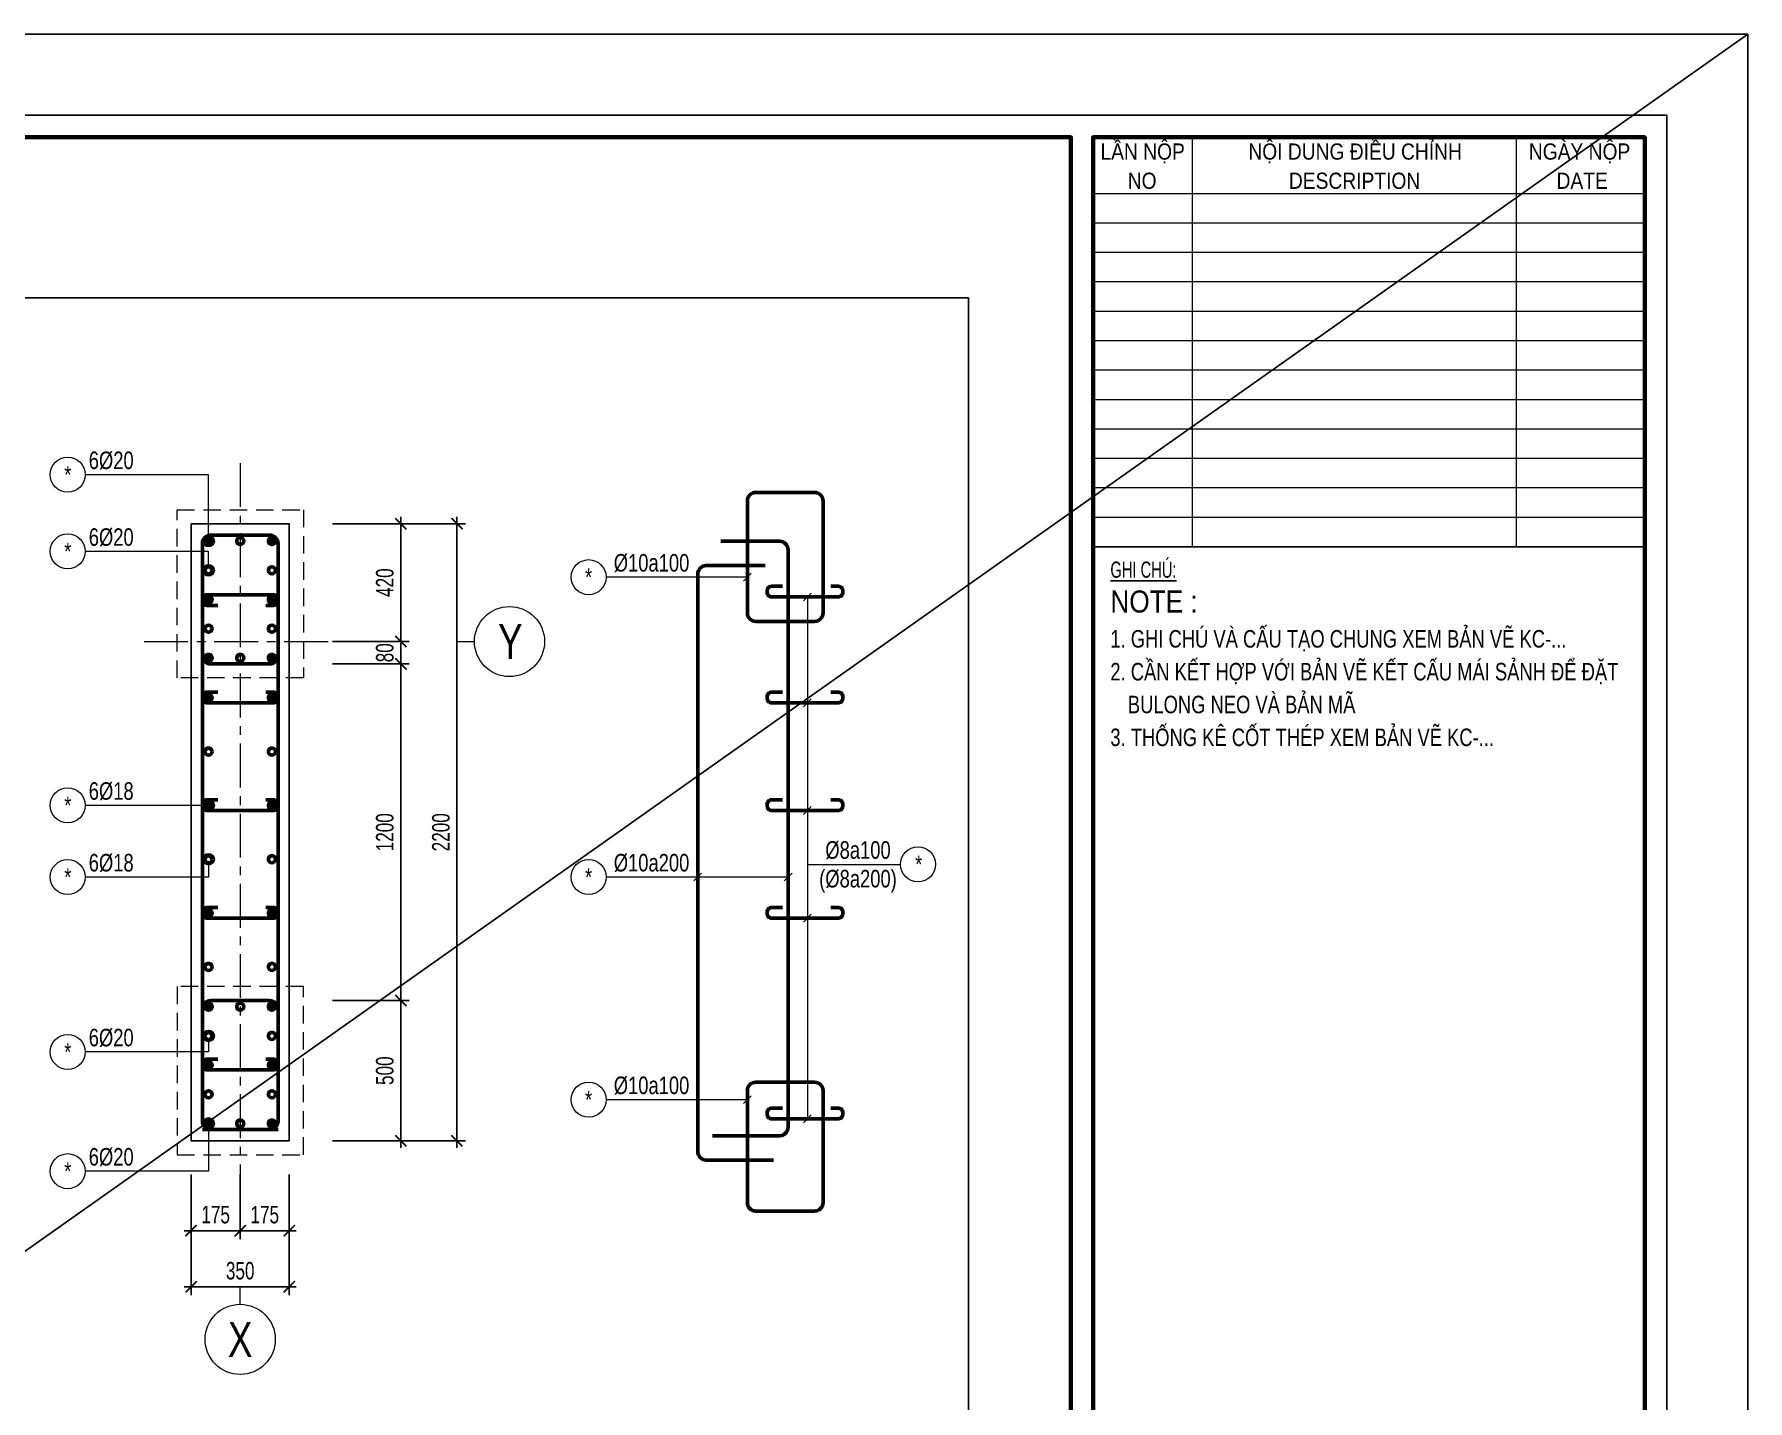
# Model space of a CAD drawing. Header units: millimetres. Extents: x -17374 to 181693, y -29783 to 15580.
# Drawn here: x 38932 to 45041, y 10708 to 15580 of the extents above; entities that cross this region are included whole.
import ezdxf
from ezdxf.enums import TextEntityAlignment as Align

# ---------------------------------------------------------------- set-up
doc = ezdxf.new("R2010")
doc.units = ezdxf.units.MM
doc.header["$LTSCALE"] = 250
doc.header["$MEASUREMENT"] = 0
for name, pattern in [('CENTER', [2, 1.25, -0.25, 0.25, -0.25]), ('CENTER2', [1.125, 0.75, -0.125, 0.125, -0.125]), ('HIDDEN', [0.375, 0.25, -0.125])]:
    doc.linetypes.add(name, pattern=pattern)
doc.layers.add('CDC -TEXT KHUNG', color=7, linetype='Continuous')
doc.layers.add('CDC-KHUNGTEN', color=7, linetype='Continuous')
for name, color, linetype, lineweight in [('CDC.01.AXIS', 160, 'CENTER2', 13), ('CDC.02.DIM', 1, 'Continuous', 18), ('CDC.03.BORDER', 3, 'Continuous', 25), ('CDC.04.HIDDEN', 8, 'HIDDEN', 15), ('CDC.05.STEEL', 4, 'Continuous', 50), ('CDC.06.TEXT', 2, 'Continuous', 18), ('CDC.11.NOTE', 8, 'Continuous', 18), ('CDC.14.STEELNUM', 9, 'Continuous', 18), ('STEEL_NODE', 6, 'Continuous', 50)]:
    doc.layers.add(name, color=color, linetype=linetype, lineweight=lineweight)
doc.layers.add('KCS_Plotter', color=11, linetype='Continuous', plot=False)
doc.styles.add('ARIAL', font='arial.ttf', dxfattribs={"width": 0.65})
doc.styles.add('Arial_4', font='arial.ttf', dxfattribs={"width": 0.75, "height": 3})
doc.styles.add('KC_SMTEXT', font='arial.ttf', dxfattribs={"width": 0.7})
doc.styles.add('KCS_BIGTEXT', font='arial.ttf', dxfattribs={"width": 0.75})
doc.styles.add('KCS_SMTEXT', font='arial.ttf', dxfattribs={"width": 0.7})
doc.styles.add('KT CDC', font='arial.ttf', dxfattribs={"width": 0.85})
doc.dimstyles.new('KCS_DIM25', dxfattribs={"dimscale": 25, "dimtxt": 2.5, "dimasz": 1.6, "dimexe": 1.2, "dimexo": 0, "dimgap": 1, "dimtad": 1, "dimdec": 0, "dimzin": 0, "dimdsep": 46, "dimtxsty": 'KCS_SMTEXT', "dimblk": 'ARCHTICK', "dimcen": 0, "dimdle": 1, "dimclrd": 1, "dimclre": 1, "dimclrt": 2, "dimadec": 0, "dimazin": 0, "dimtfac": 1, "dimtdec": 0, "dimtix": 1, "dimtmove": 2, "dimatfit": 3, "dimfxl": 1, "dimtolj": 1, "dimtzin": 0, "dimarcsym": 0})

# ---------------------------------------------------------------- blocks, each defined once
blk = doc.blocks.new('_ArchTick')
at = {"color": 0, "linetype": 'ByBlock', "const_width": 0.15}
blk.add_lwpolyline([(-0.5, -0.5), (0.5, 0.5)], dxfattribs=at)
blk = doc.blocks.new('*D467')
at = {"layer": 'CDC.02.DIM', "color": 1, "lineweight": -2, "transparency": 16777216}
for p, q in [((39490.8, 11514.7), (39490.8, 11284.7)), ((39665.8, 11514.7), (39665.8, 11284.7)), ((39465.8, 11314.7), (39690.8, 11314.7))]:
    blk.add_line(p, q, dxfattribs=at)
at = {"layer": 'Defpoints', "color": 0, "transparency": 16777216}
for p in [(39490.8, 11514.7), (39665.8, 11514.7), (39665.8, 11314.7)]:
    blk.add_point(p, dxfattribs=at)
at = {"layer": 'CDC.02.DIM', "color": 1, "lineweight": -2, "transparency": 16777216, "xscale": 40, "yscale": 40, "zscale": 40, "rotation": 180}
blk.add_blockref('_ArchTick', (39490.8, 11314.7), dxfattribs=at)
at = {"layer": 'CDC.02.DIM', "color": 1, "lineweight": -2, "transparency": 16777216, "xscale": 40, "yscale": 40, "zscale": 40}
blk.add_blockref('_ArchTick', (39665.8, 11314.7), dxfattribs=at)
at = {"layer": 'CDC.02.DIM', "color": 2, "transparency": 16777216, "insert": (39578.3, 11371.6), "char_height": 62.5, "attachment_point": 5, "style": 'KCS_SMTEXT'}
blk.add_mtext('\\A1;175', dxfattribs=at)
blk = doc.blocks.new('*D468')
at = {"layer": 'CDC.02.DIM', "color": 1, "lineweight": -2, "transparency": 16777216}
for p, q in [((39490.8, 11514.7), (39490.8, 11084.7)), ((39840.8, 11514.7), (39840.8, 11084.7)), ((39465.8, 11114.7), (39865.8, 11114.7))]:
    blk.add_line(p, q, dxfattribs=at)
at = {"layer": 'Defpoints', "color": 0, "transparency": 16777216}
for p in [(39490.8, 11514.7), (39840.8, 11514.7), (39840.8, 11114.7)]:
    blk.add_point(p, dxfattribs=at)
at = {"layer": 'CDC.02.DIM', "color": 1, "lineweight": -2, "transparency": 16777216, "xscale": 40, "yscale": 40, "zscale": 40, "rotation": 180}
blk.add_blockref('_ArchTick', (39490.8, 11114.7), dxfattribs=at)
at = {"layer": 'CDC.02.DIM', "color": 1, "lineweight": -2, "transparency": 16777216, "xscale": 40, "yscale": 40, "zscale": 40}
blk.add_blockref('_ArchTick', (39840.8, 11114.7), dxfattribs=at)
at = {"layer": 'CDC.02.DIM', "color": 2, "transparency": 16777216, "insert": (39665.8, 11171.6), "char_height": 62.5, "attachment_point": 5, "style": 'KCS_SMTEXT'}
blk.add_mtext('\\A1;350', dxfattribs=at)
blk = doc.blocks.new('*D469')
at = {"layer": 'CDC.02.DIM', "color": 1, "lineweight": -2, "transparency": 16777216}
for p, q in [((39665.8, 11514.7), (39665.8, 11284.7)), ((39840.8, 11514.7), (39840.8, 11284.7)), ((39640.8, 11314.7), (39865.8, 11314.7))]:
    blk.add_line(p, q, dxfattribs=at)
at = {"layer": 'Defpoints', "color": 0, "transparency": 16777216}
for p in [(39665.8, 11514.7), (39840.8, 11514.7), (39840.8, 11314.7)]:
    blk.add_point(p, dxfattribs=at)
at = {"layer": 'CDC.02.DIM', "color": 1, "lineweight": -2, "transparency": 16777216, "xscale": 40, "yscale": 40, "zscale": 40, "rotation": 180}
blk.add_blockref('_ArchTick', (39665.8, 11314.7), dxfattribs=at)
at = {"layer": 'CDC.02.DIM', "color": 1, "lineweight": -2, "transparency": 16777216, "xscale": 40, "yscale": 40, "zscale": 40}
blk.add_blockref('_ArchTick', (39840.8, 11314.7), dxfattribs=at)
at = {"layer": 'CDC.02.DIM', "color": 2, "transparency": 16777216, "insert": (39753.3, 11371.6), "char_height": 62.5, "attachment_point": 5, "style": 'KCS_SMTEXT'}
blk.add_mtext('\\A1;175', dxfattribs=at)
blk = doc.blocks.new('*D470')
at = {"layer": 'CDC.02.DIM', "color": 1, "lineweight": -2, "transparency": 16777216}
for p, q in [((40238.6, 11610.1), (40238.6, 12160.1)), ((39994.5, 12135.1), (40268.6, 12135.1)), ((39994.5, 11635.1), (40268.6, 11635.1))]:
    blk.add_line(p, q, dxfattribs=at)
at = {"layer": 'Defpoints', "color": 0, "transparency": 16777216}
for p in [(39994.5, 12135.1), (40238.6, 12135.1), (39994.5, 11635.1)]:
    blk.add_point(p, dxfattribs=at)
at = {"layer": 'CDC.02.DIM', "color": 1, "lineweight": -2, "transparency": 16777216, "xscale": 40, "yscale": 40, "zscale": 40}
for p, rotation in [((40238.6, 12135.1), 90), ((40238.6, 11635.1), 270)]:
    blk.add_blockref('_ArchTick', p, dxfattribs=dict(at, rotation=rotation))
at = {"layer": 'CDC.02.DIM', "color": 2, "transparency": 16777216, "insert": (40181.6, 11885.1), "char_height": 62.5, "attachment_point": 5, "rotation": 90, "style": 'KCS_SMTEXT'}
blk.add_mtext('\\A1;500', dxfattribs=at)
blk = doc.blocks.new('*D471')
at = {"layer": 'CDC.02.DIM', "color": 1, "lineweight": -2, "transparency": 16777216}
for p, q in [((39994.5, 13835.1), (40468.6, 13835.1)), ((40438.6, 13860.1), (40438.6, 11610.1)), ((39994.5, 11635.1), (40468.6, 11635.1))]:
    blk.add_line(p, q, dxfattribs=at)
at = {"layer": 'Defpoints', "color": 0, "transparency": 16777216}
for p in [(39994.5, 13835.1), (39994.5, 11635.1), (40438.6, 11635.1)]:
    blk.add_point(p, dxfattribs=at)
at = {"layer": 'CDC.02.DIM', "color": 1, "lineweight": -2, "transparency": 16777216, "xscale": 40, "yscale": 40, "zscale": 40}
for p, rotation in [((40438.6, 13835.1), 90), ((40438.6, 11635.1), 270)]:
    blk.add_blockref('_ArchTick', p, dxfattribs=dict(at, rotation=rotation))
at = {"layer": 'CDC.02.DIM', "color": 2, "transparency": 16777216, "insert": (40381.6, 12735.1), "char_height": 62.5, "attachment_point": 5, "rotation": 90, "style": 'KCS_SMTEXT'}
blk.add_mtext('\\A1;2200', dxfattribs=at)
blk = doc.blocks.new('KC_SNODE')
at = {"layer": 'STEEL_NODE'}
blk.add_hatch(color=256, dxfattribs=at).paths.add_polyline_path([(12.5, 0, 1), (-12.5, 0, 1)])
blk.add_circle((0, 0), 12.5, dxfattribs=at)
blk = doc.blocks.new('KC_SNODE_2')
at = {"layer": 'STEEL_NODE', "color": 3}
blk.add_circle((0, 0), 12.5, dxfattribs=at)
blk = doc.blocks.new('*D472')
at = {"layer": 'CDC.02.DIM', "color": 1, "lineweight": -2, "transparency": 16777216}
for p, q in [((40238.6, 13415.1), (40238.6, 13455.1)), ((39994.5, 13415.1), (40268.6, 13415.1)), ((40238.6, 13335.1), (40238.6, 13415.1)), ((39994.5, 13335.1), (40268.6, 13335.1)), ((40238.6, 13335.1), (40238.6, 13295.1))]:
    blk.add_line(p, q, dxfattribs=at)
at = {"layer": 'Defpoints', "color": 0, "transparency": 16777216}
for p in [(39994.5, 13415.1), (40238.6, 13415.1), (39994.5, 13335.1)]:
    blk.add_point(p, dxfattribs=at)
at = {"layer": 'CDC.02.DIM', "color": 1, "lineweight": -2, "transparency": 16777216, "xscale": 40, "yscale": 40, "zscale": 40}
for p, rotation in [((40238.6, 13415.1), 270), ((40238.6, 13335.1), 90)]:
    blk.add_blockref('_ArchTick', p, dxfattribs=dict(at, rotation=rotation))
at = {"layer": 'CDC.02.DIM', "color": 2, "transparency": 16777216, "insert": (40181.6, 13375.1), "char_height": 62.5, "attachment_point": 5, "rotation": 90, "style": 'KCS_SMTEXT'}
blk.add_mtext('\\A1;80', dxfattribs=at)
blk = doc.blocks.new('*D473')
at = {"layer": 'CDC.02.DIM', "color": 1, "lineweight": -2, "transparency": 16777216}
for p, q in [((39994.5, 13835.1), (40268.6, 13835.1)), ((40238.6, 13390.1), (40238.6, 13860.1)), ((39994.5, 13415.1), (40268.6, 13415.1))]:
    blk.add_line(p, q, dxfattribs=at)
at = {"layer": 'Defpoints', "color": 0, "transparency": 16777216}
for p in [(39994.5, 13835.1), (40238.6, 13835.1), (39994.5, 13415.1)]:
    blk.add_point(p, dxfattribs=at)
at = {"layer": 'CDC.02.DIM', "color": 1, "lineweight": -2, "transparency": 16777216, "xscale": 40, "yscale": 40, "zscale": 40}
for p, rotation in [((40238.6, 13835.1), 90), ((40238.6, 13415.1), 270)]:
    blk.add_blockref('_ArchTick', p, dxfattribs=dict(at, rotation=rotation))
at = {"layer": 'CDC.02.DIM', "color": 2, "transparency": 16777216, "insert": (40181.6, 13625.1), "char_height": 62.5, "attachment_point": 5, "rotation": 90, "style": 'KCS_SMTEXT'}
blk.add_mtext('\\A1;420', dxfattribs=at)
blk = doc.blocks.new('*D474')
at = {"layer": 'CDC.02.DIM', "color": 1, "lineweight": -2, "transparency": 16777216}
for p, q in [((39994.5, 13335.1), (40268.6, 13335.1)), ((40238.6, 13360.1), (40238.6, 12110.1)), ((39994.5, 12135.1), (40268.6, 12135.1))]:
    blk.add_line(p, q, dxfattribs=at)
at = {"layer": 'Defpoints', "color": 0, "transparency": 16777216}
for p in [(39994.5, 13335.1), (39994.5, 12135.1), (40238.6, 12135.1)]:
    blk.add_point(p, dxfattribs=at)
at = {"layer": 'CDC.02.DIM', "color": 1, "lineweight": -2, "transparency": 16777216, "xscale": 40, "yscale": 40, "zscale": 40}
for p, rotation in [((40238.6, 13335.1), 90), ((40238.6, 12135.1), 270)]:
    blk.add_blockref('_ArchTick', p, dxfattribs=dict(at, rotation=rotation))
at = {"layer": 'CDC.02.DIM', "color": 2, "transparency": 16777216, "insert": (40181.6, 12735.1), "char_height": 62.5, "attachment_point": 5, "rotation": 90, "style": 'KCS_SMTEXT'}
blk.add_mtext('\\A1;1200', dxfattribs=at)
blk = doc.blocks.new('_Axis name')
at = {"layer": 'CDC.02.DIM'}
blk.add_line((0, 2.5), (0, 0), dxfattribs=at)
blk.add_circle((0, 7.5), 5, dxfattribs=at)
at = {"layer": 'CDC.02.DIM', "color": 4, "style": 'KCS_BIGTEXT', "width": 0.75}
blk.add_attdef('.', text='', height=5, rotation=180, dxfattribs=at).set_placement((0, 7.5), align=Align.MIDDLE)
blk = doc.blocks.new('Khung tên chuẩn')
at = {"layer": 'CDC-KHUNGTEN', "color": 8, "lineweight": 9}
for p, q in [((76550, 58000), (76550, 52433)), ((80950, 58000), (80950, 52433)), ((82700, 57233), (75200, 57233)), ((82700, 56833), (75200, 56833)), ((82700, 56433), (75200, 56433)), ((82700, 56033), (75200, 56033)), ((82700, 55633), (75200, 55633)), ((82700, 55233), (75200, 55233)), ((82700, 54833), (75200, 54833)), ((82700, 54433), (75200, 54433)), ((82700, 54033), (75200, 54033)), ((82700, 53633), (75200, 53633)), ((82700, 53233), (75200, 53233)), ((82700, 52833), (75200, 52833))]:
    blk.add_line(p, q, dxfattribs=at)
at = {"layer": 'CDC-KHUNGTEN', "color": 6, "lineweight": 25}
blk.add_line((82700, 52433), (75200, 52433), dxfattribs=at)
at = {"layer": 'CDC-KHUNGTEN', "color": 8}
blk.add_lwpolyline([(75096, 1100), (83000, 1100), (83000, 58300), (3000, 58300), (3000, 1100), (75096, 1100)], dxfattribs=at)
at = {"layer": 'CDC-KHUNGTEN', "color": 255, "lineweight": 60}
blk.add_lwpolyline([(74900, 1400), (74900, 58000), (3300, 58000), (3300, 1400), (74900, 1400)], close=True, dxfattribs=at)
blk.add_lwpolyline([(75200, 1400), (82700, 1400), (82700, 58000), (75200, 58000), (75200, 1400)], dxfattribs=at)
at = {"layer": 'Defpoints', "color": 1, "ltscale": 0.2}
blk.add_lwpolyline([(0, 0), (0, 59400), (84100, 59400), (84100, 0), (0, 0)], close=True, dxfattribs=at)
at = {"layer": 'CDC -TEXT KHUNG', "color": 7, "style": 'KT CDC', "width": 0.85}
for s, p in [('NO', (75672, 57299)), ('DESCRIPTION', (77863, 57299)), ('DATE', (81501, 57299))]:
    blk.add_text(s, height=220, dxfattribs=at).set_placement(p)
at = {"layer": 'CDC -TEXT KHUNG', "char_height": 220, "attachment_point": 2, "line_spacing_factor": 0.941778, "style": 'KT CDC'}
for s, insert, width in [('LẦN NỘP', (75875, 57916), 1464.22), ('NỘI DUNG ĐIỀU CHỈNH', (78763, 57916), 3699.71), ('NGÀY NỘP', (81814, 57916), 1755.59)]:
    blk.add_mtext(s, dxfattribs=dict(at, insert=insert, width=width))
at = {"layer": 'CDC-KHUNGTEN', "color": 7, "style": 'Arial_4', "width": 0.85}
blk.add_text('NOTE :', height=300, dxfattribs=at).set_placement((75436, 51540))
at = {"layer": 'CDC-KHUNGTEN', "color": 6, "insert": (75436, 52233), "char_height": 220, "width": 1881.96, "attachment_point": 1, "style": 'ARIAL'}
blk.add_mtext('{\\LGHI CHÚ:}', dxfattribs=at)

msp = doc.modelspace()

# ---------------------------------------------------------------- linework, layer by layer
at = {"layer": 'CDC.01.AXIS', "linetype": 'CENTER', "ltscale": 0.5}
for p, q in [((39665.82, 14051.05), (39665.82, 11514.68)), ((39323.17, 13415.07), (39994.46, 13415.07))]:
    msp.add_line(p, q, dxfattribs=at)
at = {"layer": 'CDC.02.DIM'}
msp.add_line((40438.56, 13415.07), (40501.06, 13415.07), dxfattribs=at)
msp.add_circle((40626.06, 13415.07), 125, dxfattribs=at)
at = {"layer": 'CDC.03.BORDER'}
for q in [(24078.87, 14640.33), (42262.73, 449.69)]:
    msp.add_line((42262.73, 14640.33), q, dxfattribs=at)
msp.add_lwpolyline([(39490.82, 13835.07), (39840.82, 13835.07), (39840.82, 11635.07), (39490.82, 11635.07)], close=True, dxfattribs=at)
at = {"layer": 'CDC.04.HIDDEN'}
for points in [[(39440.92, 13885.07), (39891.22, 13885.07), (39891.22, 13285.44), (39440.92, 13285.44)], [(39440.92, 11585.07), (39891.22, 11585.07), (39891.22, 12184.71), (39440.92, 12184.71)]]:
    msp.add_lwpolyline(points, close=True, dxfattribs=at)
at = {"layer": 'CDC.05.STEEL'}
for points in [[(41714.08, 13946.56), (41504.08, 13946.56, 0.4142136), (41474.08, 13916.56), (41474.08, 13516.96, 0.4142136), (41504.08, 13486.96), (41714.08, 13486.96, 0.4142136), (41744.08, 13516.96), (41744.08, 13916.56, 0.4142136)], [(39770.82, 13335.07), (39560.82, 13335.07, -0.4142136), (39530.82, 13365.07), (39530.82, 13764.67, -0.4142136), (39560.82, 13794.67), (39770.82, 13794.67, -0.4142136), (39800.82, 13764.67), (39800.82, 13365.07, -0.4142136)], [(39770.82, 12135.07), (39560.82, 12135.07, 0.4142136), (39530.82, 12105.07), (39530.82, 11705.47, 0.4142136), (39560.82, 11675.47), (39770.82, 11675.47, 0.4142136), (39800.82, 11705.47), (39800.82, 12105.07, 0.4142136)], [(41714.08, 11844.16), (41504.08, 11844.16, 0.4142136), (41474.08, 11814.16), (41474.08, 11414.56, 0.4142136), (41504.08, 11384.56), (41714.08, 11384.56, 0.4142136), (41744.08, 11414.56), (41744.08, 11814.16, 0.4142136)]]:
    msp.add_lwpolyline(points, format="xyb", close=True, dxfattribs=at)
for points in [[(39770.82, 13794.67), (39560.82, 13794.67, 0.4142136), (39530.82, 13764.67), (39530.82, 11705.47, 0.4142136), (39560.82, 11675.47), (39800.82, 11675.47)], [(39560.83, 13794.67), (39770.82, 13794.67, -0.4142136), (39800.82, 13764.67), (39800.82, 11705.47, -0.4142136), (39770.82, 11675.47), (39530.83, 11675.47)], [(41379.35, 13772.45), (41589.34, 13772.45, -0.4142136), (41619.34, 13742.45), (41619.34, 11683.26, -0.4142136), (41589.34, 11653.26), (41349.35, 11653.26)], [(41537.11, 13685.66), (41327.11, 13685.66, 0.4142136), (41297.11, 13655.66), (41297.11, 11596.46, 0.4142136), (41327.11, 11566.46), (41567.11, 11566.46)], [(39586.44, 13543.95), (39547.07, 13543.95, -0.4142136), (39530.82, 13560.21), (39530.82, 13565.85, -0.4142136), (39547.07, 13582.1), (39784.57, 13582.1, -0.4142136), (39800.82, 13565.85), (39800.82, 13560.21, -0.4142136), (39784.57, 13543.95), (39757.78, 13543.95)], [(41599.97, 13612.09), (41560.6, 13612.09, 0.4142136), (41544.34, 13595.84), (41544.34, 13590.2, 0.4142136), (41560.6, 13573.94), (41798.09, 13573.94, 0.4142136), (41814.34, 13590.2), (41814.34, 13595.84, 0.4142136), (41798.09, 13612.09), (41771.3, 13612.09)], [(39586.44, 13234.81), (39547.07, 13234.81, 0.4142136), (39530.82, 13218.55), (39530.82, 13212.91, 0.4142136), (39547.07, 13196.65), (39784.57, 13196.65, 0.4142136), (39800.82, 13212.91), (39800.82, 13218.55, 0.4142136), (39784.57, 13234.81), (39757.78, 13234.81)], [(41599.97, 13234.81), (41560.6, 13234.81, 0.4142136), (41544.34, 13218.55), (41544.34, 13212.91, 0.4142136), (41560.6, 13196.65), (41798.09, 13196.65, 0.4142136), (41814.34, 13212.91), (41814.34, 13218.55, 0.4142136), (41798.09, 13234.81), (41771.3, 13234.81)], [(39586.44, 12850.96), (39547.07, 12850.96, 0.4142136), (39530.82, 12834.7), (39530.82, 12829.06, 0.4142136), (39547.07, 12812.81), (39784.57, 12812.81, 0.4142136), (39800.82, 12829.06), (39800.82, 12834.7, 0.4142136), (39784.57, 12850.96), (39757.78, 12850.96)], [(41599.97, 12850.96), (41560.6, 12850.96, 0.4142136), (41544.34, 12834.7), (41544.34, 12829.06, 0.4142136), (41560.6, 12812.81), (41798.09, 12812.81, 0.4142136), (41814.34, 12829.06), (41814.34, 12834.7, 0.4142136), (41798.09, 12850.96), (41771.3, 12850.96)], [(39586.44, 12467.11), (39547.07, 12467.11, 0.4142136), (39530.82, 12450.85), (39530.82, 12445.21, 0.4142136), (39547.07, 12428.96), (39784.57, 12428.96, 0.4142136), (39800.82, 12445.21), (39800.82, 12450.85, 0.4142136), (39784.57, 12467.11), (39757.78, 12467.11)], [(41599.97, 12467.11), (41560.6, 12467.11, 0.4142136), (41544.34, 12450.85), (41544.34, 12445.21, 0.4142136), (41560.6, 12428.96), (41798.09, 12428.96, 0.4142136), (41814.34, 12445.21), (41814.34, 12450.85, 0.4142136), (41798.09, 12467.11), (41771.3, 12467.11)], [(39586.44, 11926.19), (39547.07, 11926.19, 0.4142136), (39530.82, 11909.93), (39530.82, 11904.29, 0.4142136), (39547.07, 11888.04), (39784.57, 11888.04, 0.4142136), (39800.82, 11904.29), (39800.82, 11909.93, 0.4142136), (39784.57, 11926.19), (39757.78, 11926.19)], [(41599.97, 11751.71), (41560.6, 11751.71, 0.4142136), (41544.34, 11735.46), (41544.34, 11729.82, 0.4142136), (41560.6, 11713.56), (41798.09, 11713.56, 0.4142136), (41814.34, 11729.82), (41814.34, 11735.46, 0.4142136), (41798.09, 11751.71), (41771.3, 11751.71)]]:
    msp.add_lwpolyline(points, format="xyb", dxfattribs=at)
at = {"layer": 'CDC.11.NOTE', "color": 1}
for p, q in [((41474.08, 13644.58), (40970.52, 13644.58)), ((41460.02, 13630.52), (41488.14, 13658.65)), ((41673.99, 13559.88), (41702.11, 13588)), ((41688.05, 13573.94), (41688.05, 11713.56)), ((41673.99, 13182.59), (41702.11, 13210.72)), ((39531.98, 12831.03), (39113.59, 12831.03)), ((41673.99, 12798.74), (41702.11, 12826.87)), ((39552.82, 12618.28), (39552.82, 12575.37)), ((41283.05, 12561.39), (41311.17, 12589.51)), ((41605.28, 12561.39), (41633.41, 12589.51)), ((41688.05, 12620.71), (42020.32, 12620.71)), ((39552.82, 12575.37), (39113.59, 12575.37)), ((41619.34, 12575.45), (40970.52, 12575.45)), ((41673.99, 12414.89), (41702.11, 12443.02)), ((41460.02, 11767.56), (41488.14, 11795.69)), ((41474.08, 11781.62), (40970.52, 11781.62)), ((41673.99, 11699.5), (41702.11, 11727.62))]:
    msp.add_line(p, q, dxfattribs=at)
for points in [[(39552.82, 13794.17), (39552.82, 14009.94), (39113.59, 14009.94)], [(39552.82, 13689.7), (39552.82, 13736.33), (39113.59, 13736.33)], [(39552.82, 11988.37), (39552.82, 11952), (39113.59, 11952)], [(39552.82, 11675.97), (39552.82, 11526.86), (39113.59, 11526.86)]]:
    msp.add_lwpolyline(points, dxfattribs=at)
for centre in [(39552.82, 13773.34), (39552.82, 13668.87), (39552.82, 12831.03), (39552.82, 12639.11), (39552.82, 12009.2), (39552.82, 11696.8)]:
    msp.add_circle(centre, 20.83, dxfattribs=at)
at = {"layer": 'CDC.14.STEELNUM'}
for centre in [(39051.09, 14009.94), (39051.09, 13736.33), (40908.02, 13644.58), (39051.09, 12831.03), (42082.82, 12620.71), (39051.09, 12575.37), (40908.02, 12575.45), (39051.09, 11952), (40908.02, 11781.62), (39051.09, 11526.86)]:
    msp.add_circle(centre, 62.5, dxfattribs=at)
at = {"layer": 'KCS_Plotter'}
msp.add_line((22982.18, 0), (45040.92, 15580.13), dxfattribs=at)

# ---------------------------------------------------------------- block references
at = {"xscale": 0.2622917978442274, "yscale": 0.2622917978442274, "zscale": 0.2622917978442274}
msp.add_blockref('Khung tên chuẩn', (22982.18, 0), dxfattribs=at)
at = {"layer": 'CDC.02.DIM', "xscale": 25, "yscale": 25, "zscale": 25, "rotation": 180}
msp.add_blockref('_Axis name', (39665.82, 11114.68), dxfattribs=at).add_auto_attribs({'.': 'X'})
at = {"layer": 'STEEL_NODE'}
for name, p, rotation in [('KC_SNODE', (39552.82, 13773.34), 90), ('KC_SNODE_2', (39778.83, 13773.34), 270), ('KC_SNODE', (39778.83, 13773.34), 90), ('KC_SNODE_2', (39552.82, 13669.2), 90), ('KC_SNODE_2', (39552.82, 13565.07), 90), ('KC_SNODE', (39778.83, 13565.07), 90), ('KC_SNODE_2', (39552.82, 13460.94), 90), ('KC_SNODE_2', (39552.82, 13356.8), 90), ('KC_SNODE', (39778.83, 13356.8), 90), ('KC_SNODE_2', (39552.82, 13214.88), 90), ('KC_SNODE', (39778.83, 13214.88), 90), ('KC_SNODE_2', (39552.82, 13022.96), 90), ('KC_SNODE_2', (39552.82, 12831.03), 90), ('KC_SNODE', (39778.83, 12831.03), 90), ('KC_SNODE_2', (39552.82, 12639.11), 90), ('KC_SNODE_2', (39552.82, 12447.18), 90), ('KC_SNODE', (39778.83, 12447.18), 90), ('KC_SNODE_2', (39552.82, 12255.26), 90), ('KC_SNODE', (39552.82, 12113.34), 270), ('KC_SNODE_2', (39778.83, 12113.34), 270), ('KC_SNODE_2', (39778.83, 12009.2), 270), ('KC_SNODE', (39552.82, 11905.07), 270), ('KC_SNODE_2', (39778.83, 11905.07), 270), ('KC_SNODE_2', (39778.83, 11800.94), 270), ('KC_SNODE_2', (39552.82, 11696.8), 90)]:
    msp.add_blockref(name, p, dxfattribs=dict(at, rotation=rotation))
at = {"layer": 'STEEL_NODE', "xscale": -1}
for name, p, rotation in [('KC_SNODE_2', (39552.82, 13773.34), 90), ('KC_SNODE_2', (39665.82, 13773.34), 90), ('KC_SNODE_2', (39778.83, 13669.2), 270), ('KC_SNODE', (39552.82, 13565.07), 270), ('KC_SNODE_2', (39778.83, 13565.07), 270), ('KC_SNODE_2', (39778.83, 13460.94), 270), ('KC_SNODE', (39552.82, 13356.8), 270), ('KC_SNODE_2', (39665.82, 13356.8), 270), ('KC_SNODE_2', (39778.83, 13356.8), 270), ('KC_SNODE', (39552.82, 13214.88), 270), ('KC_SNODE_2', (39778.83, 13214.88), 270), ('KC_SNODE_2', (39778.83, 13022.96), 270), ('KC_SNODE', (39552.82, 12831.03), 270), ('KC_SNODE_2', (39778.83, 12831.03), 270), ('KC_SNODE_2', (39778.83, 12639.11), 270), ('KC_SNODE', (39552.82, 12447.18), 270), ('KC_SNODE_2', (39778.83, 12447.18), 270), ('KC_SNODE_2', (39778.83, 12255.26), 270), ('KC_SNODE_2', (39552.82, 12113.34), 90), ('KC_SNODE_2', (39665.82, 12113.34), 90), ('KC_SNODE', (39778.83, 12113.34), 90), ('KC_SNODE_2', (39552.82, 12009.2), 90), ('KC_SNODE_2', (39552.82, 11905.07), 90), ('KC_SNODE', (39778.83, 11905.07), 90), ('KC_SNODE_2', (39552.82, 11800.94), 90), ('KC_SNODE', (39552.82, 11696.8), 90), ('KC_SNODE_2', (39665.82, 11696.8), 270), ('KC_SNODE_2', (39778.83, 11696.8), 270), ('KC_SNODE', (39778.83, 11696.8), 90)]:
    msp.add_blockref(name, p, dxfattribs=dict(at, rotation=rotation))

# ---------------------------------------------------------------- texts
at = {"layer": 'CDC.02.DIM', "color": 4, "style": 'KCS_BIGTEXT', "text_generation_flag": 6, "width": 0.75}
msp.add_attdef('Y', text='.', height=125, rotation=180, dxfattribs=at).set_placement((40628.98, 13415.07), align=Align.MIDDLE)
at = {"layer": 'CDC.06.TEXT', "style": 'KC_SMTEXT', "width": 0.75}
for s, p in [('6%%C20', (39205.89, 14029.94)), ('6%%C20', (39205.89, 13756.33)), ('%%C10a100', (41132.48, 13664.58)), ('6%%C18', (39205.89, 12851.03)), ('6%%C18', (39205.89, 12595.37)), ('%%C10a200', (41132.48, 12595.45)), ('%%C8a100', (41868.56, 12640.71)), ('(%%C8a200)', (41868.56, 12538.42)), ('6%%C20', (39205.89, 11972)), ('%%C10a100', (41132.48, 11801.62)), ('6%%C20', (39205.89, 11546.86))]:
    msp.add_text(s, height=62.5, dxfattribs=at).set_placement(p, align=Align.CENTER)
at = {"layer": 'CDC.06.TEXT', "style": 'KCS_SMTEXT', "width": 0.75}
for s, p in [('1. GHI CHÚ VÀ CẤU TẠO CHUNG XEM BẢN VẼ KC-...', (42768.37, 13456.01)), ('2. CẦN KẾT HỢP VỚI BẢN VẼ KẾT CẤU MÁI SẢNH ĐỂ ĐẶT', (42768.37, 13338.96)), ('BULONG NEO VÀ BẢN MÃ', (42830.87, 13221.91)), ('3. THỐNG KÊ CỐT THÉP XEM BẢN VẼ KC-...', (42768.37, 13104.85))]:
    msp.add_text(s, height=62.5, dxfattribs=at).set_placement(p, align=Align.TOP_LEFT)
at = {"layer": 'CDC.14.STEELNUM', "color": 2, "style": 'KC_SMTEXT', "width": 0.75}
for p in [(39051.09, 14009.94), (39051.09, 13736.33), (40908.02, 13644.58), (39051.09, 12831.03), (42085.15, 12620.71), (39051.09, 12575.37), (40908.02, 12575.45), (39051.09, 11952), (40908.02, 11781.62), (39051.09, 11526.86)]:
    msp.add_text('*', height=62.5, dxfattribs=at).set_placement(p, align=Align.MIDDLE_CENTER)

# ---------------------------------------------------------------- dimensions: what is measured, and where the dimension line sits
at = {"layer": 'CDC.02.DIM'}
for base, p1, p2, angle, picture, middle in [((40438.56, 11635.07), (39994.46, 13835.07), (39994.46, 11635.07), 90, '*D471', (40381.65, 12735.07)), ((40238.56, 13835.07), (39994.46, 13415.07), (39994.46, 13835.07), 90, '*D473', (40181.65, 13625.07)), ((40238.56, 13415.07), (39994.46, 13335.07), (39994.46, 13415.07), 90, '*D472', (40181.65, 13375.07)), ((40238.56, 12135.07), (39994.46, 13335.07), (39994.46, 12135.07), 90, '*D474', (40181.65, 12735.07)), ((40238.56, 12135.07), (39994.46, 11635.07), (39994.46, 12135.07), 90, '*D470', (40181.65, 11885.07)), ((39665.82, 11314.68), (39490.82, 11514.68), (39665.82, 11514.68), 180, '*D467', (39578.32, 11371.59)), ((39840.82, 11114.68), (39490.82, 11514.68), (39840.82, 11514.68), 180, '*D468', (39665.82, 11171.61))]:
    dim = msp.add_linear_dim(base=base, p1=p1, p2=p2, angle=angle, dimstyle='KCS_DIM25', dxfattribs=at)
    dim.commit()
    dim.dimension.update_dxf_attribs({"geometry": picture, "text_midpoint": middle})
dim = msp.add_linear_dim(base=(39840.82, 11314.68), p1=(39665.82, 11514.68), p2=(39840.82, 11514.68), dimstyle='KCS_DIM25', dxfattribs=at)
dim.commit()
dim.dimension.update_dxf_attribs({"geometry": '*D469', "text_midpoint": (39753.32, 11371.59)})

doc.saveas('drawing.dxf')
